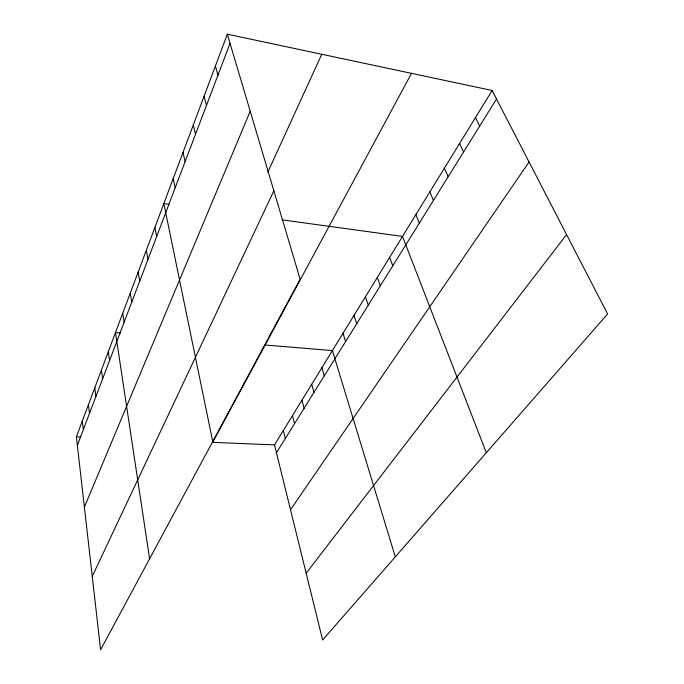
<?xml version="1.0" encoding="UTF-8"?>
<svg xmlns="http://www.w3.org/2000/svg" width="684" height="684" viewBox="0 0 684 684"><rect width="100%" height="100%" fill="white"/><g stroke="black" fill="none" stroke-linecap="round" stroke-linejoin="round"><path stroke-width="1.03" d="M227.336 34.2L300.131 279.234L100.599 649.8L76.394 436.837L227.336 34.2L492.112 90.485L607.606 313.965L322.634 640.002L274.506 444.874L492.112 90.485M77.36 445.335L230.046 43.34M84.38 507.109L250.224 111.261M267.803 172.171L321.762 54.275M92.255 576.373L273.856 190.785M411.503 73.35L212.656 442.36L274.506 444.874M276.447 452.748L496.524 99.026M290.512 509.751L529.065 161.988M306.158 573.218L566.583 234.578M76.394 436.837L80.652 437.008M120.649 332.997L115.476 332.569L149.599 558.794M265.118 345.01L332.398 350.601L395.309 556.853M168.974 204.277L163.835 203.567L212.733 441.556M281.962 219.829L402.5 236.416L486.307 452.748M475.483 117.562L479.672 126.112M459.597 143.443L463.581 151.985M444.395 168.196L448.182 176.728M429.843 191.905L433.442 200.412M415.889 214.622L419.326 223.112M389.658 257.346L392.778 265.768M377.303 277.456L380.295 285.844M365.436 296.796L368.291 305.141M354.004 315.401L356.74 323.703M343 333.33L345.617 341.581M321.865 367.753L324.259 375.909M311.707 384.288L314.007 392.394M215.409 66.015L217.957 75.189M301.918 400.234L304.115 408.288M292.461 415.633L294.573 423.627M204.071 96.256L206.465 105.439M283.33 430.501L285.356 438.435M193.281 125.027L195.53 134.218M183.004 152.447L185.116 161.629M173.197 178.601L175.19 187.767M154.892 227.439L156.662 236.553M146.325 250.284L148 259.356M138.125 272.155L139.707 281.192M130.268 293.128L131.755 302.114M122.718 313.246L124.137 322.181M108.311 351.687L109.577 360.511M101.429 370.061L102.626 378.816M94.802 387.717L95.94 396.421M88.433 404.706L89.51 413.35M82.302 421.07L83.32 429.637"/></g></svg>
